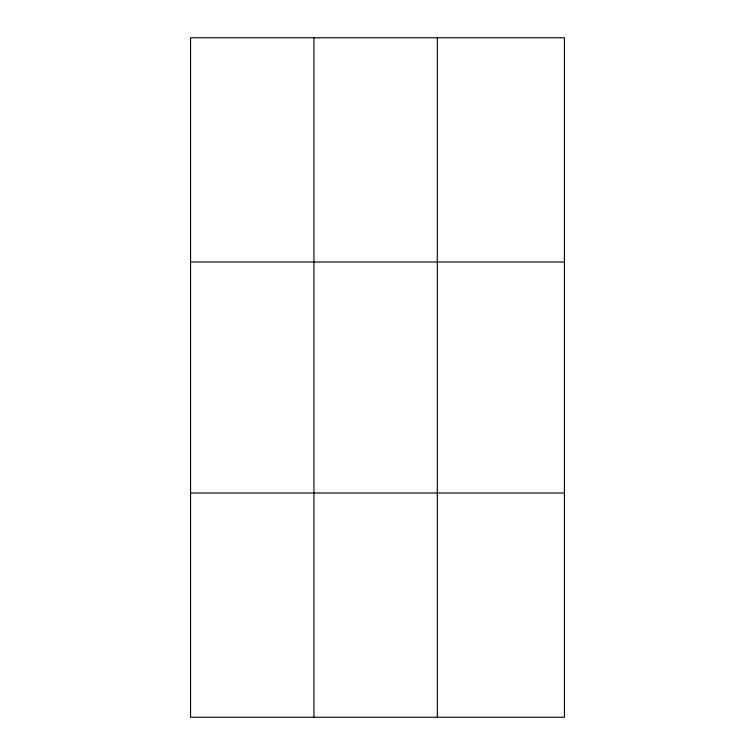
<?xml version="1.0" encoding="UTF-8"?>
<svg xmlns="http://www.w3.org/2000/svg" width="755" height="755" viewBox="0 0 755 755"><rect width="100%" height="100%" fill="white"/><g stroke="black" fill="none" stroke-linecap="round" stroke-linejoin="round"><path stroke-width="1.13" d="M313.938 37.75L313.938 717.25M437.324 37.75L437.324 717.25M190.562 261.985L564.438 261.985M190.562 493.015L564.438 493.015M564.438 642.505L564.438 717.25L190.562 717.25L190.562 37.75L564.438 37.75L564.438 642.505"/></g></svg>
